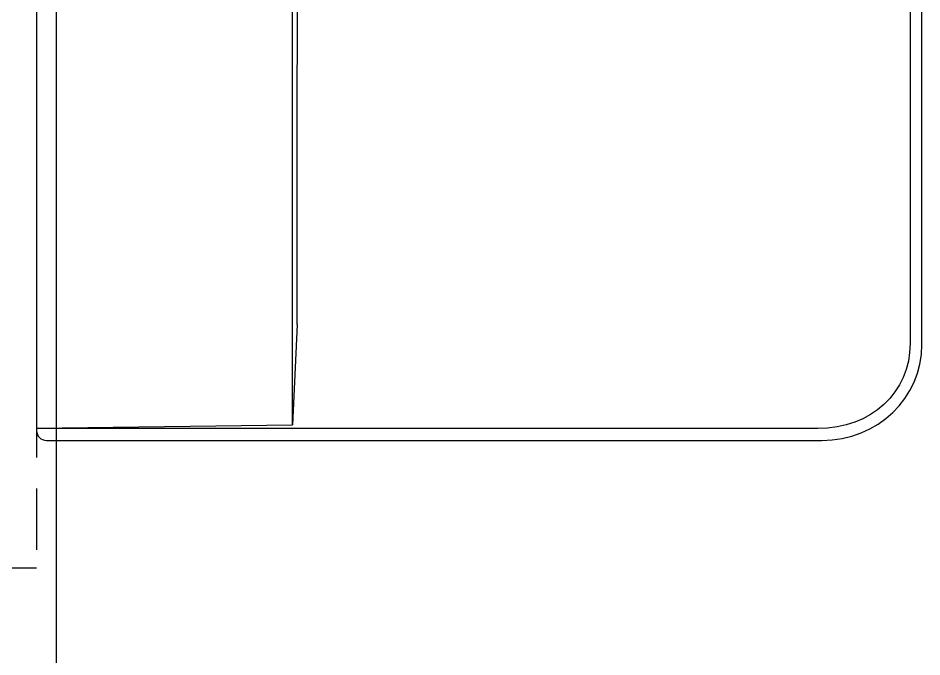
# Model space of a CAD drawing. Header units: millimetres. Extents: x -33000 to 294000, y 0 to 42408.
# Drawn here: x 136468.9 to 136928.3, y 19059.6 to 19384.1 of the extents above; entities that cross this region are included whole.
import ezdxf

# ---------------------------------------------------------------- set-up
doc = ezdxf.new("R2010")
doc.units = ezdxf.units.MM
doc.header["$LTSCALE"] = 50
doc.linetypes.add('( Hidden )', pattern=[0.375, 0.25, -0.125])
doc.layers.add('arch', color=8, linetype='Continuous')

msp = doc.modelspace()

# ---------------------------------------------------------------- linework, layer by layer
at = {"layer": 'arch'}
msp.add_line((136488.3, 19764.6), (136488.3, 18304.6), dxfattribs=at)
at = {"layer": 'arch', "linetype": '( Hidden )', "ltscale": 2.5}
for p, q in [((136478.3, 19754.6), (136478.3, 19104.6)), ((136478.3, 19104.6), (136328.3, 19104.6))]:
    msp.add_line(p, q, dxfattribs=at)
at = {"layer": 'arch', "linetype": 'Continuous'}
for p, q in [((136478.3, 19683.42), (136478.3, 19175.79)), ((136608.3, 19177.44), (136608.3, 19681.77)), ((136922.3, 19640.38), (136922.3, 19218.83)), ((136928.3, 19218.26), (136928.3, 19640.95)), ((136610.75, 19228.45), (136608.3, 19177.44)), ((136478.3, 19175.79), (136608.3, 19177.44)), ((136478.3, 19175.79), (136478.3, 19175.6)), ((136875.4, 19175.6), (136478.3, 19175.6)), ((136483.3, 19169.6), (136877.42, 19169.6))]:
    msp.add_line(p, q, dxfattribs=at)
msp.add_arc((136483.3, 19174.6), 5, 180, 270, dxfattribs=at)
for centre, major_axis, ratio, start_param, end_param in [((136523.7, 19429.6), (0, -4991.95), 0.017452, 1.530489, 1.611104), ((136875.73, 19219.88), (-50.27, 16.26), 0.94634, 1.900165, 3.438655)]:
    msp.add_ellipse(centre, major_axis=major_axis, ratio=ratio, start_param=start_param, end_param=end_param, dxfattribs=at)
at = {"layer": 'arch', "linetype": 'Continuous', "extrusion": (0, 0, -1)}
msp.add_ellipse((136865.72, 19227.75), major_axis=(-50.18, 31.64), ratio=0.825965, start_param=2.661522, end_param=4.060464, dxfattribs=at)
at = {"layer": 'arch', "linetype": 'Continuous'}
msp.add_open_spline([(136478.3, 19175.6), (136478.3, 19174.6)], degree=1, dxfattribs=at)

doc.saveas('drawing.dxf')
